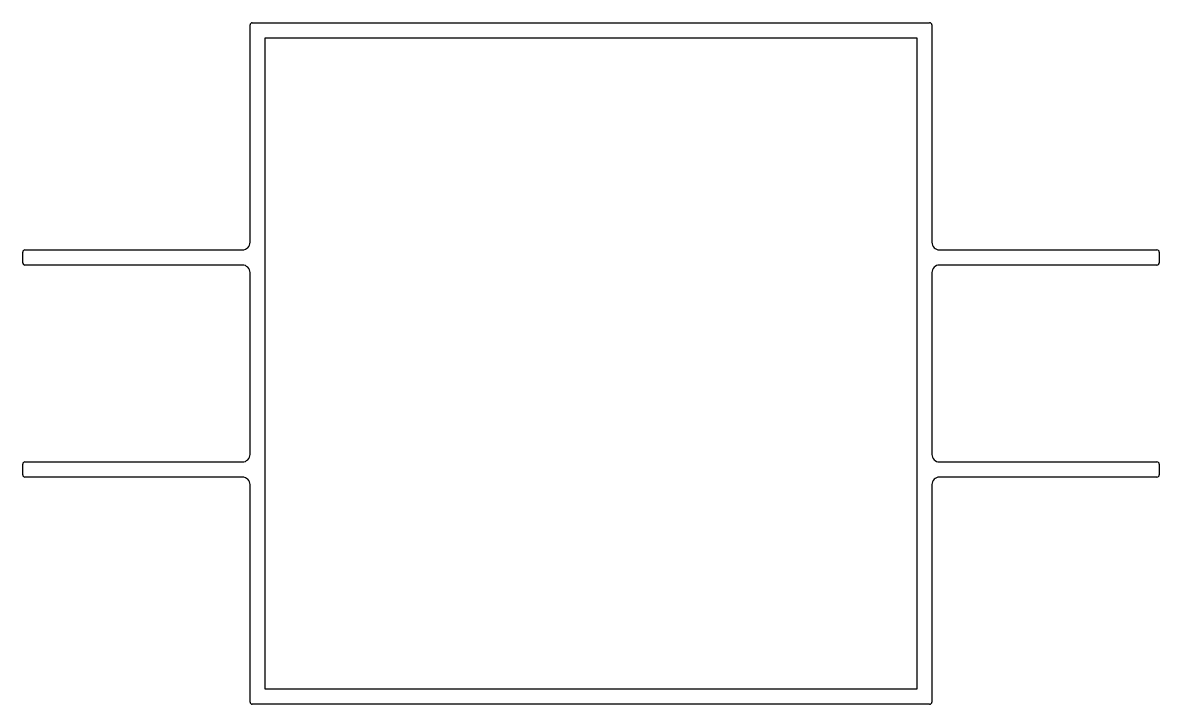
# Model space of a CAD drawing. Extents: x 720 to 870, y 449 to 539.
import ezdxf

# ---------------------------------------------------------------- set-up
doc = ezdxf.new("R2010")
doc.units = 0
doc.layers.get('0').update_dxf_attribs({"linetype": 'CONTINUOUS'})

msp = doc.modelspace()

# ---------------------------------------------------------------- linework, layer by layer
for p, q in [((749.95, 538.63), (839.35, 538.63)), ((749.65, 509.63), (749.65, 538.33)), ((839.65, 538.33), (839.65, 509.63)), ((751.65, 450.63), (751.65, 536.63)), ((751.65, 536.63), (837.65, 536.63)), ((837.65, 536.63), (837.65, 450.63)), ((719.95, 508.63), (748.65, 508.63)), ((840.65, 508.63), (869.35, 508.63)), ((719.65, 506.93), (719.65, 508.33)), ((869.65, 508.33), (869.65, 506.93)), ((748.65, 506.63), (719.95, 506.63)), ((749.65, 481.63), (749.65, 505.63)), ((839.65, 505.63), (839.65, 481.63)), ((869.35, 506.63), (840.65, 506.63)), ((719.65, 478.93), (719.65, 480.33)), ((719.95, 480.63), (748.65, 480.63)), ((840.65, 480.63), (869.35, 480.63)), ((869.65, 480.33), (869.65, 478.93)), ((748.65, 478.63), (719.95, 478.63)), ((869.35, 478.63), (840.65, 478.63)), ((749.65, 448.93), (749.65, 477.63)), ((839.65, 477.63), (839.65, 448.93)), ((837.65, 450.63), (751.65, 450.63)), ((839.35, 448.63), (749.95, 448.63))]:
    msp.add_line(p, q)
for centre, radius, start, end in [((749.95, 538.33), 0.3, 90, 180), ((839.35, 538.33), 0.3, 0, 90), ((719.95, 508.33), 0.3, 90, 180), ((748.65, 509.63), 1, 270, 0), ((840.65, 509.63), 1, 180, 270), ((869.35, 508.33), 0.3, 0, 90), ((719.95, 506.93), 0.3, 180, 270), ((748.65, 505.63), 1, 0, 90), ((840.65, 505.63), 1, 90, 180), ((869.35, 506.93), 0.3, 270, 0), ((748.65, 481.63), 1, 270, 0), ((840.65, 481.63), 1, 180, 270), ((719.95, 480.33), 0.3, 90, 180), ((869.35, 480.33), 0.3, 360, 90), ((719.95, 478.93), 0.3, 180, 270), ((748.65, 477.63), 1, 0, 90), ((840.65, 477.63), 1, 90, 180), ((869.35, 478.93), 0.3, 270, 360), ((749.95, 448.93), 0.3, 180, 270), ((839.35, 448.93), 0.3, 270, 360)]:
    msp.add_arc(centre, radius, start, end)

doc.saveas('drawing.dxf')
